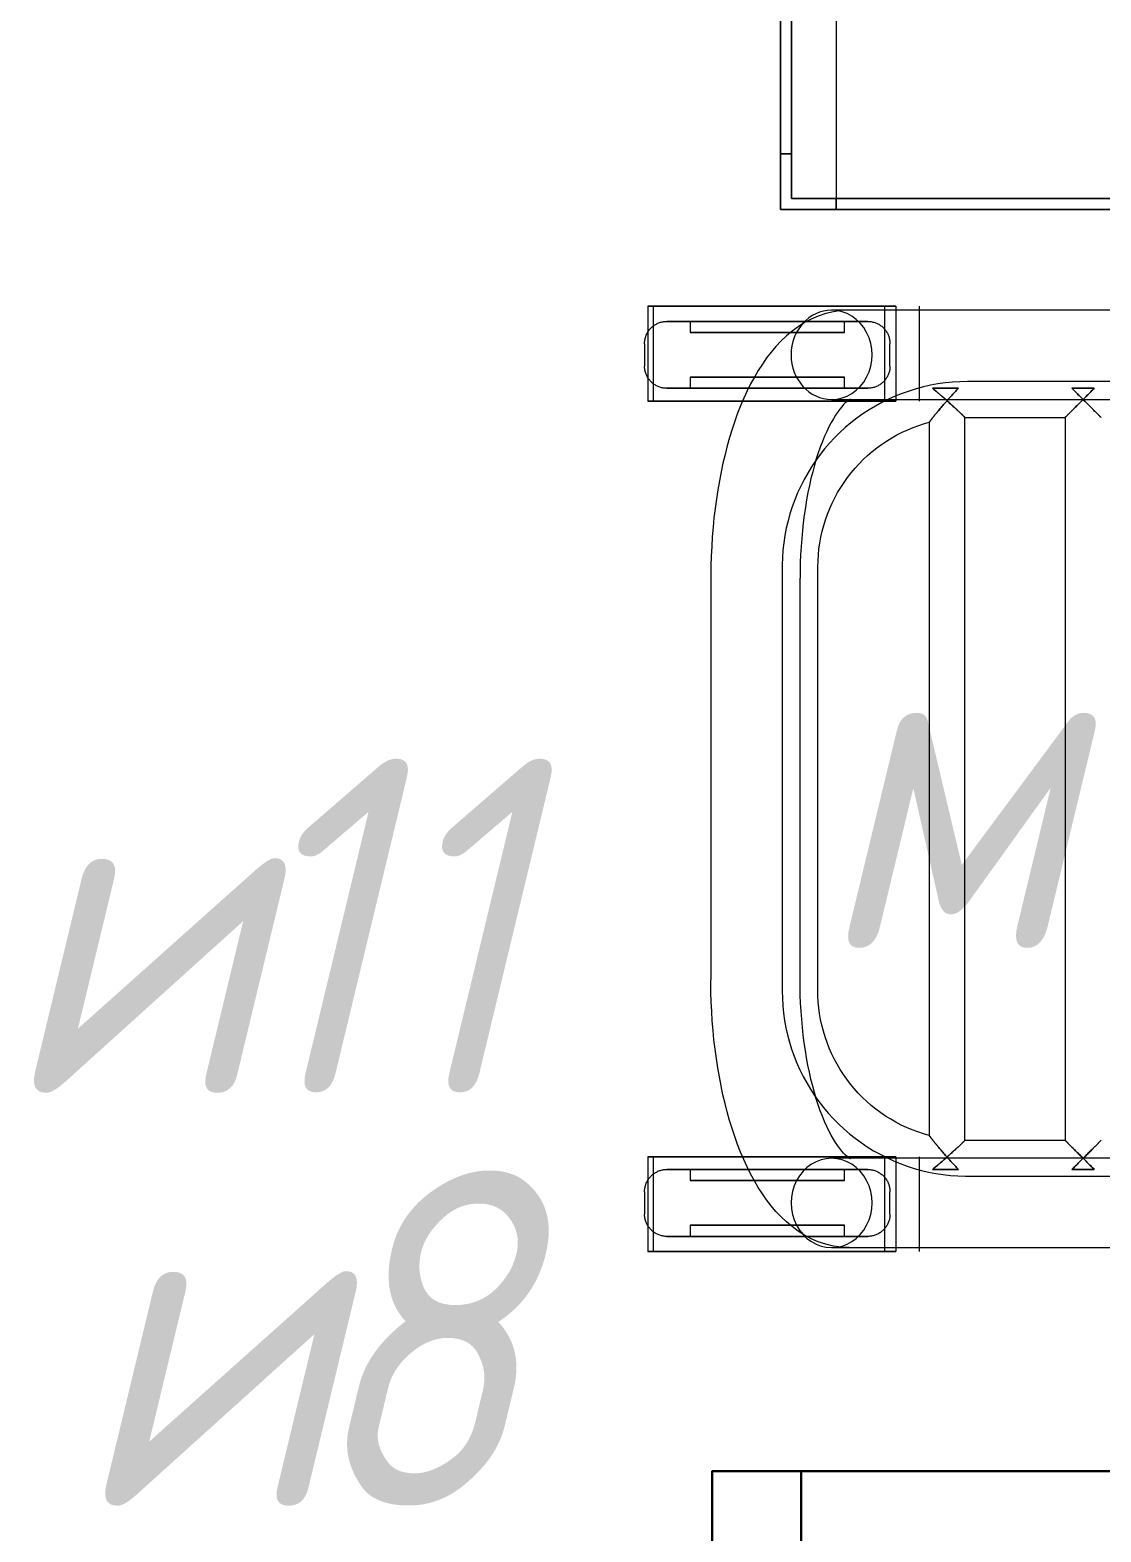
# Model space of a CAD drawing. Header units: millimetres. Extents: x -32954 to 151739, y -65671 to 56243.
# Drawn here: x -20732 to -20252, y -51374 to -50701 of the extents above; entities that cross this region are included whole.
import ezdxf

# ---------------------------------------------------------------- set-up
doc = ezdxf.new("R2010")
doc.units = ezdxf.units.MM
for name, color, linetype, lineweight in [('A-GENM', 7, 'Continuous', 9), ('I-FURN', 7, 'Continuous', 9), ('I-FURN-IDEN', 7, 'Continuous', 9), ('M-EQPM', 7, 'Continuous', 9), ('M-EQPM-IDEN', 7, 'Continuous', 9), ('ТХ_оборудование', 6, 'Continuous', 30)]:
    doc.layers.add(name, color=color, linetype=linetype, lineweight=lineweight)
doc.styles.add('GOST Common_I', font='GOST_Common Italic.ttf', dxfattribs={"width": 0.9, "height": 150})

# ---------------------------------------------------------------- blocks, each defined once
blk = doc.blocks.new('М11_Тележка для мусора - Семейство-8001130-О_ТХ_03')
at = {"layer": 'M-EQPM'}
for p, q in [((-185, 229.69), (-195, 229.69)), ((195, 229.69), (185, 229.69)), ((-211.83, 117.14), (-211.83, 228.17)), ((-211.83, 228.17), (-211.83, 225.62)), ((-169.29, 228.17), (-211.83, 228.17)), ((-211.83, 225.62), (-211.83, 122.19)), ((-211.83, 225.62), (-169.29, 225.62)), ((-169.29, 225.62), (-169.29, 228.17)), ((-169.29, 228.17), (-169.29, 117.14)), ((-169.29, 122.19), (-169.29, 225.62)), ((169.29, 117.14), (169.29, 228.17)), ((169.29, 228.17), (169.29, 225.62)), ((211.83, 228.17), (169.29, 228.17)), ((169.29, 225.62), (169.29, 122.19)), ((169.29, 225.62), (211.83, 225.62)), ((211.83, 225.62), (211.83, 228.17)), ((211.83, 228.17), (211.83, 117.14)), ((211.83, 122.19), (211.83, 225.62)), ((-200, 209.24), (-205, 209.24)), ((-205, 140.15), (-205, 209.24)), ((-205, 209.24), (-205, 140.15)), ((-200, 140.15), (-200, 209.24)), ((-200, 209.24), (-200, 140.15)), ((-175, 209.24), (-180, 209.24)), ((-180, 140.15), (-180, 209.24)), ((-180, 209.24), (-180, 140.15)), ((-175, 209.24), (-175, 140.15)), ((-175, 140.15), (-175, 209.24)), ((180, 209.24), (175, 209.24)), ((175, 140.15), (175, 209.24)), ((175, 209.24), (175, 140.15)), ((180, 209.24), (180, 140.15)), ((180, 140.15), (180, 209.24)), ((205, 209.24), (200, 209.24)), ((200, 209.24), (200, 140.15)), ((200, 140.15), (200, 209.24)), ((205, 209.24), (205, 140.15)), ((205, 140.15), (205, 209.24)), ((90, 200), (-90, 200)), ((95, 168), (-95, 168)), ((-90, 160), (90, 160)), ((-95, 152), (95, 152)), ((-210, 145.86), (-210, 0)), ((-170, 0), (-170, 145.86)), ((170, 145.86), (170, 0)), ((210, 0), (210, 145.86)), ((-210, 137.95), (-210, 0)), ((-205, 140.15), (-200, 140.15)), ((-180, 140.15), (-175, 140.15)), ((-170, 0), (-170, 137.95)), ((170, 137.95), (170, 0)), ((175, 140.15), (180, 140.15)), ((200, 140.15), (205, 140.15)), ((210, 0), (210, 137.95)), ((-211.83, 122.19), (-211.83, 117.14)), ((-169.29, 122.19), (-211.83, 122.19)), ((-169.29, 117.14), (-169.29, 122.19)), ((169.29, 122.19), (169.29, 117.14)), ((211.83, 122.19), (169.29, 122.19)), ((211.83, 117.14), (211.83, 122.19)), ((-169.29, 117.14), (-211.83, 117.14)), ((-211.83, 116.91), (-169.29, 116.91)), ((-195, 119.69), (-185, 119.69)), ((211.83, 117.14), (169.29, 117.14)), ((169.29, 116.91), (211.83, 116.91)), ((185, 119.69), (195, 119.69)), ((-211.83, 106.45), (-169.29, 106.45)), ((159.77, 102.13), (-159.77, 102.13)), ((169.29, 106.45), (211.83, 106.45)), ((-175, 89.03), (-175, 100.65)), ((-175, 100.65), (-175, 89.03)), ((175, 89.03), (175, 100.65)), ((175, 100.65), (175, 89.03)), ((-178, 85), (-178, -85)), ((-162, 85), (-161.99, 86.13)), ((-162, 41.12), (-162, 85)), ((-161.99, 86.13), (161.99, 86.13)), ((161.99, 86.13), (162, 85)), ((162, 85), (162, 41.12)), ((178, -85), (178, 85)), ((162, 41.12), (-162, 41.12)), ((-175, 38.12), (-175, 28.13)), ((-175, 28.13), (-175, 38.12)), ((-175, 38.12), (-175, 28.13)), ((-175, 28.13), (-175, 38.12)), ((175, 28.13), (175, 38.12)), ((175, 38.12), (175, 28.13)), ((175, 38.12), (175, 28.13)), ((175, 28.13), (175, 38.12))]:
    blk.add_line(p, q, dxfattribs=at)
at = {"layer": 'M-EQPM', "flags": 128}
for points in [[(-205, 219.69), (-204.99, 220.09), (-204.97, 220.49), (-204.93, 220.89), (-204.87, 221.29), (-204.8, 221.68), (-204.71, 222.07), (-204.61, 222.46), (-204.49, 222.84), (-204.36, 223.22), (-204.21, 223.59), (-204.05, 223.95), (-203.87, 224.31), (-203.68, 224.66), (-203.47, 225.01), (-203.25, 225.34), (-203.02, 225.67), (-202.78, 225.98), (-202.52, 226.29), (-202.25, 226.58), (-201.97, 226.87), (-201.67, 227.14), (-201.37, 227.4), (-201.06, 227.65), (-200.74, 227.89), (-200.4, 228.11), (-200.06, 228.32), (-199.71, 228.51), (-199.36, 228.69), (-198.99, 228.86), (-198.62, 229.01), (-198.25, 229.15), (-197.87, 229.27), (-197.48, 229.38), (-197.09, 229.47), (-196.7, 229.55), (-196.3, 229.61), (-195.91, 229.65), (-195.51, 229.68), (-195.11, 229.69), (-195, 229.69)], [(-185, 229.69), (-184.6, 229.69), (-184.2, 229.66), (-183.8, 229.62), (-183.41, 229.57), (-183.01, 229.49), (-182.62, 229.41), (-182.24, 229.3), (-181.85, 229.19), (-181.48, 229.05), (-181.11, 228.9), (-180.74, 228.74), (-180.38, 228.56), (-180.03, 228.37), (-179.69, 228.17), (-179.35, 227.95), (-179.03, 227.71), (-178.71, 227.47), (-178.41, 227.21), (-178.11, 226.94), (-177.83, 226.66), (-177.55, 226.37), (-177.29, 226.07), (-177.04, 225.75), (-176.81, 225.43), (-176.59, 225.1), (-176.38, 224.76), (-176.18, 224.41), (-176, 224.05), (-175.83, 223.69), (-175.68, 223.32), (-175.54, 222.94), (-175.42, 222.56), (-175.31, 222.18), (-175.22, 221.79), (-175.15, 221.39), (-175.09, 221), (-175.04, 220.6), (-175.01, 220.2), (-175, 219.8), (-175, 219.69)], [(175, 219.69), (175.01, 220.09), (175.03, 220.49), (175.07, 220.89), (175.13, 221.29), (175.2, 221.68), (175.29, 222.07), (175.39, 222.46), (175.51, 222.84), (175.64, 223.22), (175.79, 223.59), (175.95, 223.95), (176.13, 224.31), (176.32, 224.66), (176.53, 225.01), (176.75, 225.34), (176.98, 225.67), (177.22, 225.98), (177.48, 226.29), (177.75, 226.58), (178.03, 226.87), (178.33, 227.14), (178.63, 227.4), (178.94, 227.65), (179.26, 227.89), (179.6, 228.11), (179.94, 228.32), (180.29, 228.51), (180.64, 228.69), (181.01, 228.86), (181.38, 229.01), (181.75, 229.15), (182.13, 229.27), (182.52, 229.38), (182.91, 229.47), (183.3, 229.55), (183.7, 229.61), (184.09, 229.65), (184.49, 229.68), (184.89, 229.69), (185, 229.69)], [(195, 229.69), (195.4, 229.69), (195.8, 229.66), (196.2, 229.62), (196.59, 229.57), (196.99, 229.49), (197.38, 229.41), (197.76, 229.3), (198.15, 229.19), (198.52, 229.05), (198.89, 228.9), (199.26, 228.74), (199.62, 228.56), (199.97, 228.37), (200.31, 228.17), (200.65, 227.95), (200.97, 227.71), (201.29, 227.47), (201.59, 227.21), (201.89, 226.94), (202.17, 226.66), (202.45, 226.37), (202.71, 226.07), (202.96, 225.75), (203.19, 225.43), (203.41, 225.1), (203.62, 224.76), (203.82, 224.41), (204, 224.05), (204.17, 223.69), (204.32, 223.32), (204.46, 222.94), (204.58, 222.56), (204.69, 222.18), (204.78, 221.79), (204.85, 221.39), (204.91, 221), (204.96, 220.6), (204.99, 220.2), (205, 219.8), (205, 219.69)], [(-205, 129.69), (-205, 129.73), (-205, 129.84), (-205, 130.02), (-205, 130.27), (-205, 130.59), (-205, 130.98), (-205, 131.45), (-205, 131.98), (-205, 132.58), (-205, 133.25), (-205, 133.98), (-205, 134.78), (-205, 135.64), (-205, 136.57), (-205, 137.55), (-205, 138.6), (-205, 139.7), (-205, 140.86), (-205, 142.08), (-205, 143.34), (-205, 144.66), (-205, 146.02), (-205, 147.43), (-205, 148.89), (-205, 150.38), (-205, 151.91), (-205, 153.48), (-205, 155.09), (-205, 156.72), (-205, 158.39), (-205, 160.08), (-205, 161.79), (-205, 163.53), (-205, 165.28), (-205, 167.05), (-205, 168.82), (-205, 170.61), (-205, 172.41), (-205, 174.21), (-205, 176.01), (-205, 177.81), (-205, 179.6), (-205, 181.38), (-205, 183.16), (-205, 184.92), (-205, 186.66), (-205, 188.39), (-205, 190.09), (-205, 191.77), (-205, 193.42), (-205, 195.04), (-205, 196.63), (-205, 198.18), (-205, 199.7), (-205, 201.18), (-205, 202.61), (-205, 204), (-205, 205.34), (-205, 206.63), (-205, 207.88), (-205, 209.07), (-205, 210.2), (-205, 211.28), (-205, 212.3), (-205, 213.25), (-205, 214.15), (-205, 214.98), (-205, 215.75), (-205, 216.46), (-205, 217.09), (-205, 217.66), (-205, 218.16), (-205, 218.59), (-205, 218.95), (-205, 219.24), (-205, 219.46), (-205, 219.61), (-205, 219.68), (-205, 219.69)], [(-205, 219.69), (-205, 219.66), (-205, 219.55), (-205, 219.37), (-205, 219.12), (-205, 218.8), (-205, 218.4), (-205, 217.94), (-205, 217.41), (-205, 216.81), (-205, 216.14), (-205, 215.41), (-205, 214.61), (-205, 213.75), (-205, 212.82), (-205, 211.83), (-205, 210.79), (-205, 209.68), (-205, 208.52), (-205, 207.31), (-205, 206.05), (-205, 204.73), (-205, 203.37), (-205, 201.96), (-205, 200.5), (-205, 199.01), (-205, 197.47), (-205, 195.9), (-205, 194.3), (-205, 192.66), (-205, 191), (-205, 189.31), (-205, 187.6), (-205, 185.86), (-205, 184.11), (-205, 182.34), (-205, 180.56), (-205, 178.77), (-205, 176.98), (-205, 175.18), (-205, 173.38), (-205, 171.58), (-205, 169.79), (-205, 168), (-205, 166.23), (-205, 164.47), (-205, 162.73), (-205, 161), (-205, 159.3), (-205, 157.62), (-205, 155.97), (-205, 154.35), (-205, 152.76), (-205, 151.2), (-205, 149.69), (-205, 148.21), (-205, 146.78), (-205, 145.39), (-205, 144.05), (-205, 142.75), (-205, 141.51), (-205, 140.32), (-205, 139.19), (-205, 138.11), (-205, 137.09), (-205, 136.13), (-205, 135.24), (-205, 134.4), (-205, 133.63), (-205, 132.93), (-205, 132.29), (-205, 131.72), (-205, 131.22), (-205, 130.79), (-205, 130.43), (-205, 130.14), (-205, 129.93), (-205, 129.78), (-205, 129.7), (-205, 129.69)], [(-175, 219.69), (-175, 219.66), (-175, 219.55), (-175, 219.37), (-175, 219.12), (-175, 218.8), (-175, 218.4), (-175, 217.94), (-175, 217.41), (-175, 216.81), (-175, 216.14), (-175, 215.41), (-175, 214.61), (-175, 213.75), (-175, 212.82), (-175, 211.83), (-175, 210.79), (-175, 209.68), (-175, 208.52), (-175, 207.31), (-175, 206.05), (-175, 204.73), (-175, 203.37), (-175, 201.96), (-175, 200.5), (-175, 199.01), (-175, 197.47), (-175, 195.9), (-175, 194.3), (-175, 192.66), (-175, 191), (-175, 189.31), (-175, 187.6), (-175, 185.86), (-175, 184.11), (-175, 182.34), (-175, 180.56), (-175, 178.77), (-175, 176.98), (-175, 175.18), (-175, 173.38), (-175, 171.58), (-175, 169.79), (-175, 168), (-175, 166.23), (-175, 164.47), (-175, 162.73), (-175, 161), (-175, 159.3), (-175, 157.62), (-175, 155.97), (-175, 154.35), (-175, 152.76), (-175, 151.2), (-175, 149.69), (-175, 148.21), (-175, 146.78), (-175, 145.39), (-175, 144.05), (-175, 142.75), (-175, 141.51), (-175, 140.32), (-175, 139.19), (-175, 138.11), (-175, 137.09), (-175, 136.13), (-175, 135.24), (-175, 134.4), (-175, 133.63), (-175, 132.93), (-175, 132.29), (-175, 131.72), (-175, 131.22), (-175, 130.79), (-175, 130.43), (-175, 130.14), (-175, 129.93), (-175, 129.78), (-175, 129.7), (-175, 129.69)], [(-175, 129.69), (-175, 129.73), (-175, 129.84), (-175, 130.02), (-175, 130.27), (-175, 130.59), (-175, 130.98), (-175, 131.45), (-175, 131.98), (-175, 132.58), (-175, 133.25), (-175, 133.98), (-175, 134.78), (-175, 135.64), (-175, 136.57), (-175, 137.55), (-175, 138.6), (-175, 139.7), (-175, 140.86), (-175, 142.08), (-175, 143.34), (-175, 144.66), (-175, 146.02), (-175, 147.43), (-175, 148.89), (-175, 150.38), (-175, 151.91), (-175, 153.48), (-175, 155.09), (-175, 156.72), (-175, 158.39), (-175, 160.08), (-175, 161.79), (-175, 163.53), (-175, 165.28), (-175, 167.05), (-175, 168.82), (-175, 170.61), (-175, 172.41), (-175, 174.21), (-175, 176.01), (-175, 177.81), (-175, 179.6), (-175, 181.38), (-175, 183.16), (-175, 184.92), (-175, 186.66), (-175, 188.39), (-175, 190.09), (-175, 191.77), (-175, 193.42), (-175, 195.04), (-175, 196.63), (-175, 198.18), (-175, 199.7), (-175, 201.18), (-175, 202.61), (-175, 204), (-175, 205.34), (-175, 206.63), (-175, 207.88), (-175, 209.07), (-175, 210.2), (-175, 211.28), (-175, 212.3), (-175, 213.25), (-175, 214.15), (-175, 214.98), (-175, 215.75), (-175, 216.46), (-175, 217.09), (-175, 217.66), (-175, 218.16), (-175, 218.59), (-175, 218.95), (-175, 219.24), (-175, 219.46), (-175, 219.61), (-175, 219.68), (-175, 219.69)], [(175, 129.69), (175, 129.73), (175, 129.84), (175, 130.02), (175, 130.27), (175, 130.59), (175, 130.98), (175, 131.45), (175, 131.98), (175, 132.58), (175, 133.25), (175, 133.98), (175, 134.78), (175, 135.64), (175, 136.57), (175, 137.55), (175, 138.6), (175, 139.7), (175, 140.86), (175, 142.08), (175, 143.34), (175, 144.66), (175, 146.02), (175, 147.43), (175, 148.89), (175, 150.38), (175, 151.91), (175, 153.48), (175, 155.09), (175, 156.72), (175, 158.39), (175, 160.08), (175, 161.79), (175, 163.53), (175, 165.28), (175, 167.05), (175, 168.82), (175, 170.61), (175, 172.41), (175, 174.21), (175, 176.01), (175, 177.81), (175, 179.6), (175, 181.38), (175, 183.16), (175, 184.92), (175, 186.66), (175, 188.39), (175, 190.09), (175, 191.77), (175, 193.42), (175, 195.04), (175, 196.63), (175, 198.18), (175, 199.7), (175, 201.18), (175, 202.61), (175, 204), (175, 205.34), (175, 206.63), (175, 207.88), (175, 209.07), (175, 210.2), (175, 211.28), (175, 212.3), (175, 213.25), (175, 214.15), (175, 214.98), (175, 215.75), (175, 216.46), (175, 217.09), (175, 217.66), (175, 218.16), (175, 218.59), (175, 218.95), (175, 219.24), (175, 219.46), (175, 219.61), (175, 219.68), (175, 219.69)], [(175, 219.69), (175, 219.66), (175, 219.55), (175, 219.37), (175, 219.12), (175, 218.8), (175, 218.4), (175, 217.94), (175, 217.41), (175, 216.81), (175, 216.14), (175, 215.41), (175, 214.61), (175, 213.75), (175, 212.82), (175, 211.83), (175, 210.79), (175, 209.68), (175, 208.52), (175, 207.31), (175, 206.05), (175, 204.73), (175, 203.37), (175, 201.96), (175, 200.5), (175, 199.01), (175, 197.47), (175, 195.9), (175, 194.3), (175, 192.66), (175, 191), (175, 189.31), (175, 187.6), (175, 185.86), (175, 184.11), (175, 182.34), (175, 180.56), (175, 178.77), (175, 176.98), (175, 175.18), (175, 173.38), (175, 171.58), (175, 169.79), (175, 168), (175, 166.23), (175, 164.47), (175, 162.73), (175, 161), (175, 159.3), (175, 157.62), (175, 155.97), (175, 154.35), (175, 152.76), (175, 151.2), (175, 149.69), (175, 148.21), (175, 146.78), (175, 145.39), (175, 144.05), (175, 142.75), (175, 141.51), (175, 140.32), (175, 139.19), (175, 138.11), (175, 137.09), (175, 136.13), (175, 135.24), (175, 134.4), (175, 133.63), (175, 132.93), (175, 132.29), (175, 131.72), (175, 131.22), (175, 130.79), (175, 130.43), (175, 130.14), (175, 129.93), (175, 129.78), (175, 129.7), (175, 129.69)], [(205, 219.69), (205, 219.66), (205, 219.55), (205, 219.37), (205, 219.12), (205, 218.8), (205, 218.4), (205, 217.94), (205, 217.41), (205, 216.81), (205, 216.14), (205, 215.41), (205, 214.61), (205, 213.75), (205, 212.82), (205, 211.83), (205, 210.79), (205, 209.68), (205, 208.52), (205, 207.31), (205, 206.05), (205, 204.73), (205, 203.37), (205, 201.96), (205, 200.5), (205, 199.01), (205, 197.47), (205, 195.9), (205, 194.3), (205, 192.66), (205, 191), (205, 189.31), (205, 187.6), (205, 185.86), (205, 184.11), (205, 182.34), (205, 180.56), (205, 178.77), (205, 176.98), (205, 175.18), (205, 173.38), (205, 171.58), (205, 169.79), (205, 168), (205, 166.23), (205, 164.47), (205, 162.73), (205, 161), (205, 159.3), (205, 157.62), (205, 155.97), (205, 154.35), (205, 152.76), (205, 151.2), (205, 149.69), (205, 148.21), (205, 146.78), (205, 145.39), (205, 144.05), (205, 142.75), (205, 141.51), (205, 140.32), (205, 139.19), (205, 138.11), (205, 137.09), (205, 136.13), (205, 135.24), (205, 134.4), (205, 133.63), (205, 132.93), (205, 132.29), (205, 131.72), (205, 131.22), (205, 130.79), (205, 130.43), (205, 130.14), (205, 129.93), (205, 129.78), (205, 129.7), (205, 129.69)], [(205, 129.69), (205, 129.73), (205, 129.84), (205, 130.02), (205, 130.27), (205, 130.59), (205, 130.98), (205, 131.45), (205, 131.98), (205, 132.58), (205, 133.25), (205, 133.98), (205, 134.78), (205, 135.64), (205, 136.57), (205, 137.55), (205, 138.6), (205, 139.7), (205, 140.86), (205, 142.08), (205, 143.34), (205, 144.66), (205, 146.02), (205, 147.43), (205, 148.89), (205, 150.38), (205, 151.91), (205, 153.48), (205, 155.09), (205, 156.72), (205, 158.39), (205, 160.08), (205, 161.79), (205, 163.53), (205, 165.28), (205, 167.05), (205, 168.82), (205, 170.61), (205, 172.41), (205, 174.21), (205, 176.01), (205, 177.81), (205, 179.6), (205, 181.38), (205, 183.16), (205, 184.92), (205, 186.66), (205, 188.39), (205, 190.09), (205, 191.77), (205, 193.42), (205, 195.04), (205, 196.63), (205, 198.18), (205, 199.7), (205, 201.18), (205, 202.61), (205, 204), (205, 205.34), (205, 206.63), (205, 207.88), (205, 209.07), (205, 210.2), (205, 211.28), (205, 212.3), (205, 213.25), (205, 214.15), (205, 214.98), (205, 215.75), (205, 216.46), (205, 217.09), (205, 217.66), (205, 218.16), (205, 218.59), (205, 218.95), (205, 219.24), (205, 219.46), (205, 219.61), (205, 219.68), (205, 219.69)], [(-210, 137.95), (-209.83, 141.53), (-209.33, 145.06), (-208.51, 148.5), (-207.39, 151.82), (-206.02, 154.99), (-204.42, 158.01), (-202.61, 160.86), (-200.63, 163.56), (-198.49, 166.11), (-196.21, 168.51), (-193.8, 170.78), (-191.27, 172.93), (-188.62, 174.97), (-185.87, 176.9), (-183.01, 178.73), (-180.04, 180.48), (-176.98, 182.14), (-173.83, 183.71), (-170.57, 185.21), (-167.23, 186.63), (-163.8, 187.98), (-160.28, 189.25), (-156.68, 190.45), (-153, 191.58), (-149.24, 192.64), (-145.41, 193.63), (-141.52, 194.55), (-137.56, 195.4), (-133.54, 196.17), (-129.46, 196.88), (-125.34, 197.52), (-121.17, 198.08), (-116.96, 198.57), (-112.72, 198.99), (-108.44, 199.34), (-104.15, 199.61), (-99.83, 199.81), (-95.5, 199.94), (-91.17, 200), (-90, 200)], [(210, 137.95), (209.83, 141.53), (209.33, 145.06), (208.51, 148.5), (207.39, 151.82), (206.02, 154.99), (204.42, 158.01), (202.61, 160.86), (200.63, 163.56), (198.49, 166.11), (196.21, 168.51), (193.8, 170.78), (191.27, 172.93), (188.62, 174.97), (185.87, 176.9), (183.01, 178.73), (180.04, 180.48), (176.98, 182.14), (173.83, 183.71), (170.57, 185.21), (167.23, 186.63), (163.8, 187.98), (160.28, 189.25), (156.68, 190.45), (153, 191.58), (149.24, 192.64), (145.41, 193.63), (141.52, 194.55), (137.56, 195.4), (133.54, 196.17), (129.46, 196.88), (125.34, 197.52), (121.17, 198.08), (116.96, 198.57), (112.72, 198.99), (108.44, 199.34), (104.15, 199.61), (99.83, 199.81), (95.5, 199.94), (91.17, 200), (90, 200)], [(-95, 168), (-98.32, 167.93), (-101.63, 167.73), (-104.94, 167.4), (-108.22, 166.94), (-111.49, 166.35), (-114.73, 165.62), (-117.94, 164.77), (-121.11, 163.79), (-124.24, 162.68), (-127.32, 161.45), (-130.35, 160.09), (-133.33, 158.62), (-136.24, 157.03), (-139.09, 155.32), (-141.87, 153.5), (-144.57, 151.57), (-147.19, 149.54), (-149.73, 147.4), (-152.18, 145.16), (-154.54, 142.83), (-156.81, 140.4), (-158.97, 137.88), (-161.03, 135.28), (-162.99, 132.6), (-164.84, 129.85), (-166.58, 127.02), (-168.2, 124.12), (-169.71, 121.16), (-171.09, 118.15), (-172.36, 115.08), (-173.5, 111.96), (-174.52, 108.8), (-175.4, 105.6), (-176.16, 102.37), (-176.79, 99.11), (-177.29, 95.83), (-177.66, 92.53), (-177.89, 89.21), (-178, 85.9), (-178, 85)], [(178, 85), (177.93, 88.32), (177.73, 91.63), (177.4, 94.94), (176.94, 98.22), (176.35, 101.49), (175.62, 104.73), (174.77, 107.94), (173.79, 111.11), (172.68, 114.24), (171.45, 117.32), (170.09, 120.35), (168.62, 123.33), (167.03, 126.24), (165.32, 129.09), (163.5, 131.87), (161.57, 134.57), (159.54, 137.19), (157.4, 139.73), (155.16, 142.18), (152.83, 144.54), (150.4, 146.81), (147.88, 148.97), (145.28, 151.03), (142.6, 152.99), (139.85, 154.84), (137.02, 156.58), (134.12, 158.2), (131.16, 159.71), (128.15, 161.09), (125.08, 162.36), (121.96, 163.5), (118.8, 164.52), (115.6, 165.4), (112.37, 166.16), (109.11, 166.79), (105.83, 167.29), (102.53, 167.66), (99.21, 167.89), (95.9, 168), (95, 168)], [(-170.06, 137.46), (-170.03, 137.53), (-169.95, 137.71), (-169.76, 138.03), (-169.46, 138.48), (-169.02, 139.04), (-168.43, 139.71), (-167.68, 140.46), (-166.76, 141.29), (-165.68, 142.17), (-164.42, 143.1), (-162.99, 144.07), (-161.4, 145.05), (-159.65, 146.05), (-157.75, 147.05), (-155.69, 148.04), (-153.49, 149.02), (-151.15, 149.98), (-148.68, 150.92), (-146.09, 151.83), (-143.38, 152.71), (-140.55, 153.54), (-137.63, 154.34), (-134.6, 155.1), (-131.48, 155.8), (-128.28, 156.46), (-125, 157.07), (-121.65, 157.62), (-118.24, 158.12), (-114.77, 158.56), (-111.25, 158.95), (-107.69, 159.27), (-104.1, 159.54), (-100.48, 159.75), (-96.83, 159.89), (-93.18, 159.98), (-90, 160)], [(170.06, 137.46), (170.03, 137.53), (169.95, 137.71), (169.76, 138.03), (169.46, 138.48), (169.02, 139.04), (168.43, 139.71), (167.68, 140.46), (166.76, 141.29), (165.68, 142.17), (164.42, 143.1), (162.99, 144.07), (161.4, 145.05), (159.65, 146.05), (157.75, 147.05), (155.69, 148.04), (153.49, 149.02), (151.15, 149.98), (148.68, 150.92), (146.09, 151.83), (143.38, 152.71), (140.55, 153.54), (137.63, 154.34), (134.6, 155.1), (131.48, 155.8), (128.28, 156.46), (125, 157.07), (121.65, 157.62), (118.24, 158.12), (114.77, 158.56), (111.25, 158.95), (107.69, 159.27), (104.1, 159.54), (100.48, 159.75), (96.83, 159.89), (93.18, 159.98), (90, 160)], [(-159.77, 102.13), (-159.04, 104.71), (-158.2, 107.25), (-157.26, 109.76), (-156.22, 112.23), (-155.08, 114.66), (-153.84, 117.04), (-152.52, 119.36), (-151.1, 121.64), (-149.59, 123.85), (-147.99, 126), (-146.31, 128.09), (-144.54, 130.11), (-142.7, 132.05), (-140.78, 133.92), (-138.79, 135.71), (-136.72, 137.42), (-134.59, 139.05), (-132.4, 140.59), (-130.15, 142.04), (-127.84, 143.4), (-125.48, 144.67), (-123.07, 145.84), (-120.61, 146.91), (-118.12, 147.89), (-115.58, 148.76), (-113.02, 149.53), (-110.42, 150.2), (-107.8, 150.77), (-105.16, 151.22), (-102.51, 151.58), (-99.84, 151.83), (-97.16, 151.97), (-95, 152)], [(95, 152), (97.68, 151.95), (100.35, 151.79), (103.02, 151.52), (105.67, 151.14), (108.31, 150.66), (110.93, 150.08), (113.52, 149.39), (116.08, 148.6), (118.6, 147.71), (121.09, 146.71), (123.54, 145.62), (125.94, 144.43), (128.29, 143.14), (130.59, 141.77), (132.83, 140.3), (135.01, 138.74), (137.13, 137.1), (139.18, 135.37), (141.16, 133.56), (143.06, 131.68), (144.89, 129.72), (146.64, 127.69), (148.31, 125.59), (149.89, 123.43), (151.38, 121.2), (152.78, 118.92), (154.09, 116.58), (155.31, 114.19), (156.43, 111.76), (157.45, 109.28), (158.37, 106.76), (159.19, 104.21), (159.77, 102.13)], [(-170, 137.95), (-170.01, 137.74), (-170.03, 137.57), (-170.06, 137.47), (-170.06, 137.46)], [(170, 137.95), (170.01, 137.74), (170.03, 137.57), (170.06, 137.47), (170.06, 137.46)], [(-195, 119.69), (-195.4, 119.7), (-195.8, 119.73), (-196.2, 119.77), (-196.59, 119.82), (-196.99, 119.89), (-197.38, 119.98), (-197.76, 120.08), (-198.15, 120.2), (-198.52, 120.33), (-198.89, 120.48), (-199.26, 120.65), (-199.62, 120.82), (-199.97, 121.02), (-200.31, 121.22), (-200.65, 121.44), (-200.97, 121.67), (-201.29, 121.92), (-201.59, 122.18), (-201.89, 122.45), (-202.17, 122.73), (-202.45, 123.02), (-202.71, 123.32), (-202.96, 123.64), (-203.19, 123.96), (-203.41, 124.29), (-203.62, 124.63), (-203.82, 124.98), (-204, 125.34), (-204.17, 125.7), (-204.32, 126.07), (-204.46, 126.45), (-204.58, 126.83), (-204.69, 127.21), (-204.78, 127.6), (-204.85, 127.99), (-204.91, 128.39), (-204.96, 128.79), (-204.99, 129.19), (-205, 129.59), (-205, 129.69)], [(-175, 129.69), (-175.01, 129.29), (-175.03, 128.89), (-175.07, 128.5), (-175.13, 128.1), (-175.2, 127.71), (-175.29, 127.32), (-175.39, 126.93), (-175.51, 126.55), (-175.64, 126.17), (-175.79, 125.8), (-175.95, 125.43), (-176.13, 125.08), (-176.32, 124.72), (-176.53, 124.38), (-176.75, 124.05), (-176.98, 123.72), (-177.22, 123.41), (-177.48, 123.1), (-177.75, 122.8), (-178.03, 122.52), (-178.33, 122.25), (-178.63, 121.99), (-178.94, 121.74), (-179.26, 121.5), (-179.6, 121.28), (-179.94, 121.07), (-180.29, 120.87), (-180.64, 120.69), (-181.01, 120.53), (-181.38, 120.37), (-181.75, 120.24), (-182.13, 120.11), (-182.52, 120.01), (-182.91, 119.91), (-183.3, 119.84), (-183.7, 119.78), (-184.09, 119.73), (-184.49, 119.71), (-184.89, 119.69), (-185, 119.69)], [(185, 119.69), (184.6, 119.7), (184.2, 119.73), (183.8, 119.77), (183.41, 119.82), (183.01, 119.89), (182.62, 119.98), (182.24, 120.08), (181.85, 120.2), (181.48, 120.33), (181.11, 120.48), (180.74, 120.65), (180.38, 120.82), (180.03, 121.02), (179.69, 121.22), (179.35, 121.44), (179.03, 121.67), (178.71, 121.92), (178.41, 122.18), (178.11, 122.45), (177.83, 122.73), (177.55, 123.02), (177.29, 123.32), (177.04, 123.64), (176.81, 123.96), (176.59, 124.29), (176.38, 124.63), (176.18, 124.98), (176, 125.34), (175.83, 125.7), (175.68, 126.07), (175.54, 126.45), (175.42, 126.83), (175.31, 127.21), (175.22, 127.6), (175.15, 127.99), (175.09, 128.39), (175.04, 128.79), (175.01, 129.19), (175, 129.59), (175, 129.69)], [(205, 129.69), (204.99, 129.29), (204.97, 128.89), (204.93, 128.5), (204.87, 128.1), (204.8, 127.71), (204.71, 127.32), (204.61, 126.93), (204.49, 126.55), (204.36, 126.17), (204.21, 125.8), (204.05, 125.43), (203.87, 125.08), (203.68, 124.72), (203.47, 124.38), (203.25, 124.05), (203.02, 123.72), (202.78, 123.41), (202.52, 123.1), (202.25, 122.8), (201.97, 122.52), (201.67, 122.25), (201.37, 121.99), (201.06, 121.74), (200.74, 121.5), (200.4, 121.28), (200.06, 121.07), (199.71, 120.87), (199.36, 120.69), (198.99, 120.53), (198.62, 120.37), (198.25, 120.24), (197.87, 120.11), (197.48, 120.01), (197.09, 119.91), (196.7, 119.84), (196.3, 119.78), (195.91, 119.73), (195.51, 119.71), (195.11, 119.69), (195, 119.69)]]:
    blk.add_lwpolyline(points, dxfattribs=at)
at = {"layer": 'M-EQPM'}
for centre, major_axis, start_param, end_param in [((-190, 145.86), (20, 0), 0, 3.141593), ((190, 145.86), (-20, 0), 3.141593, 6.283185), ((-190, 145.86), (-20, 0), 0, 3.141593), ((190, 145.86), (-20, 0), 0, 3.141593)]:
    blk.add_ellipse(centre, major_axis=major_axis, ratio=0.907311, start_param=start_param, end_param=end_param, dxfattribs=at)
for points, knots in [([(-159.77, 102.13), (-159.79, 102.13), (-159.85, 102.09), (-160.02, 101.95), (-160.18, 101.81), (-160.4, 101.64), (-160.66, 101.44), (-160.9, 101.26), (-161.1, 101.1), (-161.26, 100.98), (-161.41, 100.85), (-161.64, 100.67), (-161.93, 100.44), (-162.3, 100.15), (-162.67, 99.85), (-163.05, 99.54), (-163.45, 99.22), (-163.86, 98.89), (-164.27, 98.55), (-164.68, 98.2), (-165.25, 97.74), (-166.25, 96.9), (-167.7, 95.67), (-168.86, 94.64), (-169.44, 94.13)], [-1, -1, -1, -1, -0.928571, -0.892857, -0.857143, -0.821429, -0.785714, -0.75, -0.732143, -0.714286, -0.696429, -0.678571, -0.642857, -0.607143, -0.571429, -0.535714, -0.5, -0.464286, -0.428571, -0.392857, -0.357143, -0.285714, -0.142857, 0, 0, 0, 0]), ([(-169.44, 94.13), (-168.86, 94.64), (-167.7, 95.67), (-166.25, 96.9), (-165.25, 97.74), (-164.68, 98.2), (-164.27, 98.55), (-163.86, 98.89), (-163.45, 99.22), (-163.05, 99.54), (-162.67, 99.85), (-162.3, 100.15), (-161.93, 100.44), (-161.64, 100.67), (-161.41, 100.85), (-161.26, 100.98), (-161.1, 101.1), (-160.9, 101.26), (-160.66, 101.44), (-160.4, 101.64), (-160.18, 101.81), (-160.02, 101.95), (-159.85, 102.09), (-159.79, 102.13), (-159.77, 102.13)], [-1, -1, -1, -1, -0.857143, -0.714286, -0.642857, -0.607143, -0.571429, -0.535714, -0.5, -0.464286, -0.428571, -0.392857, -0.357143, -0.321429, -0.303571, -0.285714, -0.267857, -0.25, -0.214286, -0.178571, -0.142857, -0.107143, -0.071429, 0, 0, 0, 0]), ([(169.44, 94.13), (168.86, 94.64), (167.7, 95.67), (166.25, 96.9), (165.25, 97.74), (164.68, 98.2), (164.27, 98.55), (163.86, 98.89), (163.45, 99.22), (163.05, 99.54), (162.67, 99.85), (162.3, 100.15), (161.93, 100.44), (161.64, 100.67), (161.41, 100.85), (161.26, 100.98), (161.1, 101.1), (160.9, 101.26), (160.66, 101.44), (160.4, 101.64), (160.18, 101.81), (160.02, 101.95), (159.85, 102.09), (159.79, 102.13), (159.77, 102.13)], [-1, -1, -1, -1, -0.857143, -0.714286, -0.642857, -0.607143, -0.571429, -0.535714, -0.5, -0.464286, -0.428571, -0.392857, -0.357143, -0.321429, -0.303571, -0.285714, -0.267857, -0.25, -0.214286, -0.178571, -0.142857, -0.107143, -0.071429, 0, 0, 0, 0]), ([(159.77, 102.13), (159.79, 102.13), (159.85, 102.09), (160.02, 101.95), (160.18, 101.81), (160.4, 101.64), (160.66, 101.44), (160.9, 101.26), (161.1, 101.1), (161.26, 100.98), (161.41, 100.85), (161.64, 100.67), (161.93, 100.44), (162.3, 100.15), (162.67, 99.85), (163.05, 99.54), (163.45, 99.22), (163.86, 98.89), (164.27, 98.55), (164.68, 98.2), (165.25, 97.74), (166.25, 96.9), (167.7, 95.67), (168.86, 94.64), (169.44, 94.13)], [-1, -1, -1, -1, -0.928571, -0.892857, -0.857143, -0.821429, -0.785714, -0.75, -0.732143, -0.714286, -0.696429, -0.678571, -0.642857, -0.607143, -0.571429, -0.535714, -0.5, -0.464286, -0.428571, -0.392857, -0.357143, -0.285714, -0.142857, 0, 0, 0, 0]), ([(-169.44, 94.13), (-169.97, 94.72), (-170.74, 95.61), (-171.62, 96.63), (-172.12, 97.2), (-172.48, 97.63), (-172.83, 98.05), (-173.3, 98.6), (-174.07, 99.52), (-174.65, 100.23), (-175, 100.65)], [-1, -1, -1, -1, -0.75, -0.625, -0.5625, -0.5, -0.4375, -0.375, -0.25, 0, 0, 0, 0]), ([(-175, 100.65), (-174.65, 100.23), (-174.07, 99.52), (-173.3, 98.6), (-172.83, 98.05), (-172.48, 97.63), (-172.12, 97.2), (-171.62, 96.63), (-170.74, 95.61), (-169.97, 94.72), (-169.44, 94.13)], [-1, -1, -1, -1, -0.75, -0.625, -0.5625, -0.5, -0.4375, -0.375, -0.25, 0, 0, 0, 0]), ([(175, 100.65), (174.65, 100.23), (174.07, 99.52), (173.3, 98.6), (172.83, 98.05), (172.48, 97.63), (172.12, 97.2), (171.62, 96.63), (170.74, 95.61), (169.97, 94.72), (169.44, 94.13)], [-1, -1, -1, -1, -0.75, -0.625, -0.5625, -0.5, -0.4375, -0.375, -0.25, 0, 0, 0, 0]), ([(169.44, 94.13), (169.97, 94.72), (170.74, 95.61), (171.62, 96.63), (172.12, 97.2), (172.48, 97.63), (172.83, 98.05), (173.3, 98.6), (174.07, 99.52), (174.65, 100.23), (175, 100.65)], [-1, -1, -1, -1, -0.75, -0.625, -0.5625, -0.5, -0.4375, -0.375, -0.25, 0, 0, 0, 0]), ([(-169.44, 94.13), (-168.73, 93.34), (-167.85, 92.34), (-166.89, 91.29), (-166.54, 90.92), (-166.2, 90.55), (-165.78, 90.09), (-165.34, 89.62), (-164.97, 89.22), (-164.65, 88.89), (-164.34, 88.57), (-164.05, 88.25), (-163.77, 87.96), (-163.49, 87.67), (-163.23, 87.41), (-163, 87.16), (-162.78, 86.93), (-162.58, 86.73), (-162.4, 86.55), (-162.26, 86.4), (-162.15, 86.28), (-162.04, 86.17), (-162, 86.13), (-161.99, 86.13)], [-1, -1, -1, -1, -0.785714, -0.732143, -0.705357, -0.678571, -0.625, -0.571429, -0.535714, -0.5, -0.464286, -0.428571, -0.392857, -0.357143, -0.321429, -0.285714, -0.25, -0.214286, -0.178571, -0.142857, -0.107143, -0.071429, 0, 0, 0, 0]), ([(-161.99, 86.13), (-162, 86.13), (-162.04, 86.17), (-162.15, 86.28), (-162.26, 86.4), (-162.4, 86.55), (-162.58, 86.73), (-162.78, 86.93), (-163, 87.16), (-163.23, 87.41), (-163.49, 87.67), (-163.77, 87.96), (-164.05, 88.25), (-164.34, 88.57), (-164.65, 88.89), (-164.97, 89.22), (-165.29, 89.56), (-165.61, 89.92), (-166.06, 90.39), (-166.85, 91.25), (-168.03, 92.54), (-168.97, 93.6), (-169.44, 94.13)], [-1, -1, -1, -1, -0.928571, -0.892857, -0.857143, -0.821429, -0.785714, -0.75, -0.714286, -0.678571, -0.642857, -0.607143, -0.571429, -0.535714, -0.5, -0.464286, -0.428571, -0.392857, -0.357143, -0.285714, -0.142857, 0, 0, 0, 0]), ([(161.99, 86.13), (162, 86.13), (162.04, 86.17), (162.15, 86.28), (162.26, 86.4), (162.4, 86.55), (162.58, 86.73), (162.78, 86.93), (163, 87.16), (163.23, 87.41), (163.49, 87.67), (163.77, 87.96), (164.05, 88.25), (164.34, 88.57), (164.65, 88.89), (164.97, 89.22), (165.29, 89.56), (165.61, 89.92), (166.06, 90.39), (166.85, 91.25), (168.03, 92.54), (168.97, 93.6), (169.44, 94.13)], [-1, -1, -1, -1, -0.928571, -0.892857, -0.857143, -0.821429, -0.785714, -0.75, -0.714286, -0.678571, -0.642857, -0.607143, -0.571429, -0.535714, -0.5, -0.464286, -0.428571, -0.392857, -0.357143, -0.285714, -0.142857, 0, 0, 0, 0]), ([(169.44, 94.13), (168.73, 93.34), (167.85, 92.34), (166.89, 91.29), (166.54, 90.92), (166.2, 90.55), (165.78, 90.09), (165.34, 89.62), (164.97, 89.22), (164.65, 88.89), (164.34, 88.57), (164.05, 88.25), (163.77, 87.96), (163.49, 87.67), (163.23, 87.41), (163, 87.16), (162.78, 86.93), (162.58, 86.73), (162.4, 86.55), (162.26, 86.4), (162.15, 86.28), (162.04, 86.17), (162, 86.13), (161.99, 86.13)], [-1, -1, -1, -1, -0.785714, -0.732143, -0.705357, -0.678571, -0.625, -0.571429, -0.535714, -0.5, -0.464286, -0.428571, -0.392857, -0.357143, -0.321429, -0.285714, -0.25, -0.214286, -0.178571, -0.142857, -0.107143, -0.071429, 0, 0, 0, 0]), ([(-162, 41.12), (-162, 41.12), (-162.04, 41.08), (-162.16, 40.96), (-162.28, 40.84), (-162.44, 40.69), (-162.63, 40.5), (-162.84, 40.28), (-163.07, 40.05), (-163.33, 39.8), (-163.6, 39.53), (-163.89, 39.23), (-164.19, 38.93), (-164.51, 38.62), (-164.94, 38.18), (-165.4, 37.73), (-165.87, 37.26), (-166.34, 36.78), (-167.2, 35.93), (-168.46, 34.66), (-169.49, 33.64), (-170, 33.13)], [0, 0, 0, 0, 0.071429, 0.107143, 0.142857, 0.178571, 0.214286, 0.25, 0.285714, 0.321429, 0.357143, 0.392857, 0.428571, 0.464286, 0.5, 0.571429, 0.607143, 0.642857, 0.714286, 0.857143, 1, 1, 1, 1]), ([(-170, 33.13), (-169.49, 33.64), (-168.46, 34.66), (-167.2, 35.93), (-166.34, 36.78), (-165.87, 37.26), (-165.51, 37.61), (-165.17, 37.95), (-164.83, 38.29), (-164.51, 38.62), (-164.19, 38.93), (-163.89, 39.23), (-163.6, 39.53), (-163.33, 39.8), (-163.07, 40.05), (-162.84, 40.28), (-162.63, 40.5), (-162.44, 40.69), (-162.28, 40.84), (-162.16, 40.96), (-162.04, 41.08), (-162, 41.12), (-162, 41.12)], [0, 0, 0, 0, 0.142857, 0.285714, 0.357143, 0.392857, 0.428571, 0.464286, 0.5, 0.535714, 0.571429, 0.607143, 0.642857, 0.678571, 0.714286, 0.75, 0.785714, 0.821429, 0.857143, 0.892857, 0.928571, 1, 1, 1, 1]), ([(170, 33.13), (169.49, 33.64), (168.46, 34.66), (167.2, 35.93), (166.34, 36.78), (165.87, 37.26), (165.51, 37.61), (165.17, 37.95), (164.83, 38.29), (164.51, 38.62), (164.19, 38.93), (163.89, 39.23), (163.6, 39.53), (163.33, 39.8), (163.07, 40.05), (162.84, 40.28), (162.63, 40.5), (162.44, 40.69), (162.28, 40.84), (162.16, 40.96), (162.04, 41.08), (162, 41.12), (162, 41.12)], [0, 0, 0, 0, 0.142857, 0.285714, 0.357143, 0.392857, 0.428571, 0.464286, 0.5, 0.535714, 0.571429, 0.607143, 0.642857, 0.678571, 0.714286, 0.75, 0.785714, 0.821429, 0.857143, 0.892857, 0.928571, 1, 1, 1, 1]), ([(162, 41.12), (162, 41.12), (162.04, 41.08), (162.16, 40.96), (162.28, 40.84), (162.44, 40.69), (162.63, 40.5), (162.84, 40.28), (163.07, 40.05), (163.33, 39.8), (163.6, 39.53), (163.89, 39.23), (164.19, 38.93), (164.51, 38.62), (164.94, 38.18), (165.4, 37.73), (165.87, 37.26), (166.34, 36.78), (167.2, 35.93), (168.46, 34.66), (169.49, 33.64), (170, 33.13)], [0, 0, 0, 0, 0.071429, 0.107143, 0.142857, 0.178571, 0.214286, 0.25, 0.285714, 0.321429, 0.357143, 0.392857, 0.428571, 0.464286, 0.5, 0.571429, 0.607143, 0.642857, 0.714286, 0.857143, 1, 1, 1, 1]), ([(-170, 33.13), (-169.49, 32.61), (-168.46, 31.59), (-167.2, 30.32), (-166.34, 29.47), (-165.87, 28.99), (-165.51, 28.64), (-165.17, 28.3), (-164.83, 27.96), (-164.51, 27.63), (-164.19, 27.32), (-163.89, 27.02), (-163.6, 26.72), (-163.33, 26.45), (-163.07, 26.2), (-162.84, 25.97), (-162.63, 25.75), (-162.44, 25.56), (-162.28, 25.41), (-162.16, 25.29), (-162.04, 25.17), (-162, 25.13), (-162, 25.13)], [0, 0, 0, 0, 0.142857, 0.285714, 0.357143, 0.392857, 0.428571, 0.464286, 0.5, 0.535714, 0.571429, 0.607143, 0.642857, 0.678571, 0.714286, 0.75, 0.785714, 0.821429, 0.857143, 0.892857, 0.928571, 1, 1, 1, 1]), ([(-162, 25.13), (-162, 25.13), (-162.04, 25.17), (-162.16, 25.29), (-162.28, 25.41), (-162.44, 25.56), (-162.63, 25.75), (-162.84, 25.97), (-163.07, 26.2), (-163.33, 26.45), (-163.6, 26.72), (-163.89, 27.02), (-164.19, 27.32), (-164.51, 27.63), (-164.94, 28.07), (-165.4, 28.52), (-165.87, 28.99), (-166.34, 29.47), (-167.2, 30.32), (-168.46, 31.59), (-169.49, 32.61), (-170, 33.13)], [0, 0, 0, 0, 0.071429, 0.107143, 0.142857, 0.178571, 0.214286, 0.25, 0.285714, 0.321429, 0.357143, 0.392857, 0.428571, 0.464286, 0.5, 0.571429, 0.607143, 0.642857, 0.714286, 0.857143, 1, 1, 1, 1]), ([(162, 25.13), (162, 25.13), (162.04, 25.17), (162.16, 25.29), (162.28, 25.41), (162.44, 25.56), (162.63, 25.75), (162.84, 25.97), (163.07, 26.2), (163.33, 26.45), (163.6, 26.72), (163.89, 27.02), (164.19, 27.32), (164.51, 27.63), (164.94, 28.07), (165.4, 28.52), (165.87, 28.99), (166.34, 29.47), (167.2, 30.32), (168.46, 31.59), (169.49, 32.61), (170, 33.13)], [0, 0, 0, 0, 0.071429, 0.107143, 0.142857, 0.178571, 0.214286, 0.25, 0.285714, 0.321429, 0.357143, 0.392857, 0.428571, 0.464286, 0.5, 0.571429, 0.607143, 0.642857, 0.714286, 0.857143, 1, 1, 1, 1]), ([(170, 33.13), (169.49, 32.61), (168.46, 31.59), (167.2, 30.32), (166.34, 29.47), (165.87, 28.99), (165.51, 28.64), (165.17, 28.3), (164.83, 27.96), (164.51, 27.63), (164.19, 27.32), (163.89, 27.02), (163.6, 26.72), (163.33, 26.45), (163.07, 26.2), (162.84, 25.97), (162.63, 25.75), (162.44, 25.56), (162.28, 25.41), (162.16, 25.29), (162.04, 25.17), (162, 25.13), (162, 25.13)], [0, 0, 0, 0, 0.142857, 0.285714, 0.357143, 0.392857, 0.428571, 0.464286, 0.5, 0.535714, 0.571429, 0.607143, 0.642857, 0.678571, 0.714286, 0.75, 0.785714, 0.821429, 0.857143, 0.892857, 0.928571, 1, 1, 1, 1])]:
    blk.add_open_spline(points, degree=3, knots=knots, dxfattribs=at)
for points in [[(-175, 100.65), (-175, 98.73), (-175, 94.89), (-175, 90.99), (-175, 89.03)], [(-175, 89.03), (-175, 90.99), (-175, 94.89), (-175, 98.74), (-175, 100.65)], [(175, 89.03), (175, 90.99), (175, 94.89), (175, 98.74), (175, 100.65)], [(175, 100.65), (175, 98.73), (175, 94.89), (175, 90.99), (175, 89.03)], [(-175, 89.03), (-174.44, 89.55), (-173.28, 90.66), (-171.39, 92.39), (-170.1, 93.56), (-169.44, 94.13)], [(-169.44, 94.13), (-170.1, 93.56), (-171.39, 92.39), (-173.28, 90.66), (-174.44, 89.55), (-175, 89.03)], [(169.44, 94.13), (170.1, 93.56), (171.39, 92.39), (173.28, 90.66), (174.44, 89.55), (175, 89.03)], [(175, 89.03), (174.44, 89.55), (173.28, 90.66), (171.39, 92.39), (170.1, 93.56), (169.44, 94.13)], [(-170, 33.13), (-170.57, 33.71), (-171.74, 34.86), (-173.43, 36.56), (-174.5, 37.61), (-175, 38.12)], [(-175, 38.12), (-174.5, 37.61), (-173.43, 36.56), (-171.74, 34.86), (-170.57, 33.71), (-170, 33.13)], [(175, 38.12), (174.5, 37.61), (173.43, 36.56), (171.74, 34.86), (170.57, 33.71), (170, 33.13)], [(170, 33.13), (170.57, 33.71), (171.74, 34.86), (173.43, 36.56), (174.5, 37.61), (175, 38.12)], [(-175, 28.13), (-174.5, 28.64), (-173.43, 29.69), (-171.74, 31.39), (-170.57, 32.54), (-170, 33.13)], [(-170, 33.13), (-170.57, 32.54), (-171.74, 31.39), (-173.43, 29.69), (-174.5, 28.64), (-175, 28.13)], [(170, 33.13), (170.57, 32.54), (171.74, 31.39), (173.43, 29.69), (174.5, 28.64), (175, 28.13)], [(175, 28.13), (174.5, 28.64), (173.43, 29.69), (171.74, 31.39), (170.57, 32.54), (170, 33.13)]]:
    blk.add_open_spline(points, degree=3, dxfattribs=at)
blk = doc.blocks.new('М10-М12-М53-М103-М155-М186-М376-М386-М387-М390_Стеллаж - М12_1_Стеллаж сборный 900х400х1700-8574353-О_ТХ_03')
at = {"layer": 'A-GENM'}
for p, q in [((445, -25), (445, -375)), ((445, -395), (445, -25)), ((445, -25), (445, -375)), ((445, -395), (445, -25)), ((445, -25), (445, -375)), ((445, -395), (445, -25)), ((445, -25), (445, -375)), ((445, -395), (445, -25)), ((450, -25), (450, -400)), ((450, -375), (450, -25)), ((450, -25), (450, -375)), ((450, -375), (450, -25)), ((450, -25), (450, -375)), ((450, -375), (450, -25)), ((450, -25), (450, -375)), ((450, -375), (450, -25)), ((445, -395), (445, -375)), ((445, -375), (450, -375)), ((445, -375), (450, -375)), ((450, -375), (445, -375)), ((445, -375), (445, -395)), ((450, -375), (445, -375)), ((450, -375), (445, -375)), ((445, -375), (445, -395)), ((450, -375), (445, -375)), ((450, -375), (445, -375)), ((445, -375), (445, -395)), ((450, -375), (445, -375)), ((450, -375), (450, -400)), ((-445, -395), (445, -395)), ((-445, -395), (445, -395)), ((425, -395), (-425, -395)), ((-425, -395), (445, -395)), ((425, -395), (-425, -395)), ((425, -395), (-425, -395)), ((-425, -395), (445, -395)), ((425, -395), (-425, -395)), ((425, -400), (425, -395)), ((425, -395), (445, -395)), ((445, -395), (425, -395)), ((425, -400), (425, -395)), ((425, -395), (425, -400)), ((445, -395), (425, -395)), ((425, -395), (425, -400)), ((425, -395), (425, -400)), ((445, -395), (425, -395)), ((425, -395), (425, -400)), ((425, -395), (425, -400)), ((425, -395), (425, -400)), ((450, -400), (-425, -400)), ((-425, -400), (425, -400)), ((425, -400), (-425, -400)), ((-425, -400), (425, -400)), ((425, -400), (-425, -400)), ((-425, -400), (425, -400)), ((425, -400), (-425, -400)), ((-425, -400), (425, -400)), ((450, -400), (425, -400))]:
    blk.add_line(p, q, dxfattribs=at)
at = {"layer": 'I-FURN'}
for p, q in [((450, -400), (450, 0)), ((450, -400), (450, 0)), ((450, -25), (450, -375)), ((450, -25), (450, -375)), ((-450, -375), (450, -375)), ((-450, -375), (450, -375)), ((450, -375), (450, -400)), ((450, -375), (450, -400)), ((450, -400), (-450, -400)), ((-450, -400), (450, -400)), ((450, -400), (-450, -400)), ((-450, -400), (450, -400))]:
    blk.add_line(p, q, dxfattribs=at)
blk = doc.blocks.new('Раковина МОН0006')
at = {"layer": 'ТХ_оборудование', "color": 1}
for p, q in [((88920.98, 428751.09), (88920.98, 428501.09)), ((88838.98, 428501.09), (88850.98, 428531.09)), ((88850.98, 428531.09), (88920.98, 428516.09)), ((88920.98, 428516.09), (88770.98, 428516.09)), ((88920.98, 428501.09), (88770.98, 428501.09)), ((88850.98, 428501.09), (88838.98, 428501.09)), ((88838.98, 428501.09), (88850.98, 428471.09)), ((88920.98, 428486.09), (88770.98, 428486.09)), ((88850.98, 428471.09), (88920.98, 428486.09))]:
    blk.add_line(p, q, dxfattribs=at)
for points in [[(88475.98, 428251.09), (88920.98, 428251.09), (88920.98, 428751.09), (88475.98, 428751.09)], [(88475.98, 428751.09), (88515.98, 428751.09), (88515.98, 428711.09), (88475.98, 428711.09)], [(88515.98, 428711.09), (88880.98, 428711.09), (88880.98, 428291.09), (88515.98, 428291.09)], [(88880.98, 428291.09), (88920.98, 428291.09), (88920.98, 428251.09), (88880.98, 428251.09)]]:
    blk.add_lwpolyline(points, close=True, dxfattribs=at)
blk.add_circle((88770.98, 428501.09), 15, dxfattribs=at)

msp = doc.modelspace()

# ---------------------------------------------------------------- block references
at = {"layer": 'I-FURN', "rotation": 270}
msp.add_blockref('М10-М12-М53-М103-М155-М186-М376-М386-М387-М390_Стеллаж - М12_1_Стеллаж сборный 900х400х1700-8574353-О_ТХ_03', (-19995.9, -50331.23), dxfattribs=at)
at = {"layer": 'M-EQPM', "rotation": 89.9999999999999}
msp.add_blockref('М11_Тележка для мусора - Семейство-8001130-О_ТХ_03', (-20227.07, -51036.33), dxfattribs=at)
at = {"layer": 'ТХ_оборудование', "color": 1}
msp.add_blockref('Раковина МОН0006', (-108902.48, -480097.61), dxfattribs=at)

# ---------------------------------------------------------------- texts
at = {"layer": 'I-FURN-IDEN', "char_height": 150, "width": 122.6582, "attachment_point": 1, "style": 'GOST Common_I'}
for s, insert in [('\\fGOST Common|b0|i1|c204|p34|;\\W.9;8', (-20611.56, -51212.29)), ('\\fGOST Common|b0|i1|c204|p34|;\\W.9;и', (-20712.76, -51212.29))]:
    msp.add_mtext(s, dxfattribs=dict(at, insert=insert))
at = {"layer": 'M-EQPM-IDEN', "char_height": 150, "attachment_point": 1, "style": 'GOST Common_I'}
for s, insert, width in [('\\fGOST Common|b0|i1|c204|p34|;\\W.9;м', (-20379.61, -50962.04), 137.0886), ('11', (-20643.5, -51027.26), 173.1645), ('\\fGOST Common|b0|i1|c204|p34|;\\W.9;и', (-20744.7, -51027.26), 122.6582)]:
    msp.add_mtext(s, dxfattribs=dict(at, insert=insert, width=width))

doc.saveas('drawing.dxf')
